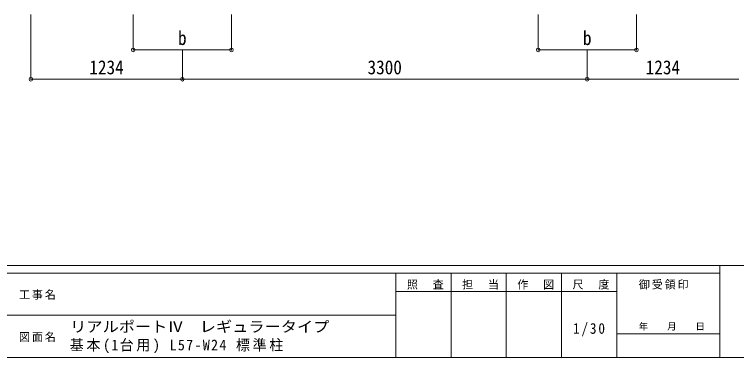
# Model space of a CAD drawing. Units: millimetres at full size, sheet at 1:30. Extents: x -8385 to 8479, y -5853 to 5787.
# Drawn here: x -360 to 5525, y -5853 to -3053 of the extents above; entities that cross this region are included whole.
import ezdxf
from ezdxf.enums import TextEntityAlignment as Align

# ---------------------------------------------------------------- set-up
doc = ezdxf.new("R2010")
doc.units = ezdxf.units.MM
doc.header["$LTSCALE"] = 30
doc.header["$PDMODE"] = 32
doc.header["$PDSIZE"] = 30
doc.layers.add('0-A_寸法', color=6, linetype='Continuous', lineweight=9)
doc.layers.add('F-0_240', color=7, linetype='Continuous', lineweight=9)
doc.styles.add('ＭＳ ゴシック', font='')
doc.styles.get('ＭＳ ゴシック').set_extended_font_data('MS Gothic')

msp = doc.modelspace()

# ---------------------------------------------------------------- linework, layer by layer
at = {"layer": '0-A_寸法'}
for p, q in [((-225.87, -3581.84), (-225.87, -3052.89)), ((608.13, -3341.86), (608.13, -3052.89)), ((1408.13, -3341.86), (1408.13, -3052.89)), ((3908.13, -3341.86), (3908.13, -3052.89)), ((4708.13, -3341.86), (4708.13, -3052.89)), ((608.13, -3341.86), (1408.13, -3341.86)), ((1008.13, -3581.84), (1008.13, -3341.86)), ((3908.13, -3341.86), (4708.13, -3341.86)), ((4308.13, -3581.84), (4308.13, -3341.86)), ((-225.87, -3581.84), (1008.13, -3581.84)), ((1008.13, -3581.84), (4308.13, -3581.84)), ((4308.13, -3581.84), (5542.13, -3581.84))]:
    msp.add_line(p, q, dxfattribs=at)
for p in [(608.13, -3341.86), (1408.13, -3341.86), (3908.13, -3341.86), (4708.13, -3341.86), (-225.87, -3581.84), (1008.13, -3581.84), (4308.13, -3581.84)]:
    msp.add_point(p, dxfattribs=at)
at = {"layer": 'F-0_240', "color": 5}
for p, q in [((-8385.45, -5102.66), (8054.55, -5102.66)), ((5387.79, -5102.66), (5387.79, -5852.66)), ((-8385.45, -5162.66), (5387.79, -5162.66)), ((2747.79, -5162.66), (2747.79, -5852.66)), ((3197.79, -5162.66), (3197.79, -5852.66)), ((3647.79, -5162.66), (3647.79, -5852.66)), ((4097.79, -5162.66), (4097.79, -5852.66)), ((4547.79, -5162.66), (4547.79, -5852.66)), ((2747.79, -5312.66), (4547.79, -5312.66)), ((-3402.21, -5507.66), (2747.79, -5507.66)), ((4547.79, -5657.66), (5387.79, -5657.66)), ((-8385.45, -5852.66), (8054.55, -5852.66))]:
    msp.add_line(p, q, dxfattribs=at)

# ---------------------------------------------------------------- texts
at = {"layer": '0-A_寸法', "color": 7, "style": 'ＭＳ ゴシック', "width": 0.9}
for s, p in [('b', (972.88, -3336.86)), ('b', (4272.88, -3336.86)), ('1234', (250.13, -3575.84)), ('3300', (2517.13, -3575.84)), ('1234', (4784.13, -3575.84))]:
    msp.add_text(s, height=114.4, dxfattribs=at).set_placement(p, align=Align.BOTTOM_LEFT)
at = {"layer": 'F-0_240', "style": 'ＭＳ ゴシック', "width": 1.1}
msp.add_text('リアルポートⅣ\u3000レギュラータイプ', height=87.98, dxfattribs=at).set_placement((93.72, -5671.05), align=Align.BOTTOM_LEFT)
at = {"layer": 'F-0_240', "style": 'ＭＳ ゴシック'}
msp.add_text('年\u3000\u3000月\u3000\u3000日', height=54.99, dxfattribs=at).set_placement((4727.79, -5642.66), align=Align.BOTTOM_LEFT)
at = {"layer": 'F-0_240', "attachment_point": 7, "style": 'ＭＳ ゴシック'}
for s, insert, char_height in [('\\T1.17;照\u3000査', (2837.79, -5297.66), 65.98), ('\\T1.17;担\u3000当', (3287.79, -5297.66), 65.98), ('\\T1.17;作\u3000図', (3737.79, -5297.66), 65.98), ('\\T1.17;尺\u3000度', (4187.79, -5297.66), 65.98), ('\\T1.17;御受領印', (4727.79, -5297.66), 65.98), ('\\T1.17;工事名', (-323.11, -5380.16), 65.98), ('\\T1.28;\\W0.9;1/30', (4191.54, -5680.16), 87.98), ('\\T1.17;図面名', (-323.11, -5725.16), 65.98), ('\\T1.19;\\W0.95;基本(1台用)\\~L57-W24\\~標準柱', (90.66, -5817.05), 87.98)]:
    msp.add_mtext(s, dxfattribs=dict(at, insert=insert, char_height=char_height))

doc.saveas('drawing.dxf')
